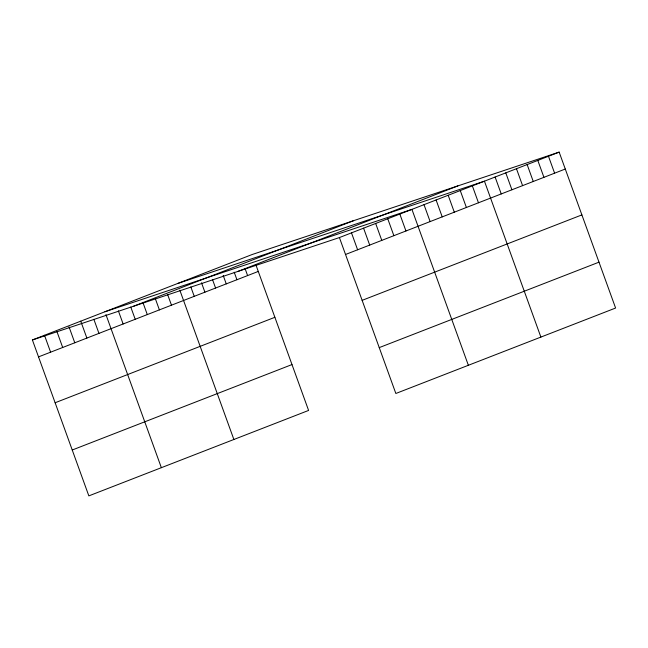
<?xml version="1.0" encoding="UTF-8"?>
<svg xmlns="http://www.w3.org/2000/svg" width="648" height="648" viewBox="0 0 648 648"><rect width="100%" height="100%" fill="white"/><g stroke="black" fill="none" stroke-linecap="round" stroke-linejoin="round"><path stroke-width="0.97" d="M32.4 339.965L252.153 254.518L559.159 152.118L615.6 308.035L395.847 393.482L339.406 237.565L32.4 339.965L88.841 495.882L308.594 410.435L255.895 264.854M133.715 306.172L353.468 220.725M238.091 271.358L457.844 185.911M339.406 237.565L559.159 152.118M38.524 356.878L258.277 271.431M345.53 254.478L565.283 169.031M55.129 402.748L274.882 317.301M362.135 300.348L581.888 214.901M72.236 450.012L291.989 364.565M379.242 347.611L598.995 262.165M177.439 283.573L484.445 181.173L540.886 337.09M104.919 311.769L411.926 209.369L468.366 365.286M548.483 156.273L554.607 173.186M537.808 160.421L543.931 177.333M527.14 164.568L533.264 181.489M516.464 168.723L522.588 185.636M505.788 172.87L511.912 189.783M495.113 177.026L501.236 193.938M472.351 185.871L478.475 202.784M460.266 190.569L466.39 207.481M448.181 195.267L454.305 212.188M436.096 199.973L442.22 216.886M424.011 204.671L430.134 221.584M399.832 214.067L405.956 230.98M387.747 218.765L393.871 235.678M375.662 223.463L381.785 240.384M363.577 228.169L369.7 245.082M351.491 232.867L357.615 249.78M245.228 269.001L247.601 275.586M234.212 272.217L236.933 279.734M223.196 275.424L226.257 283.881M212.52 279.58L215.582 288.036M201.504 282.787L204.906 292.183M190.836 286.934L194.238 296.33M179.82 290.15L233.879 439.49M167.735 294.848L171.477 305.184M155.309 298.606L159.392 309.882M142.876 302.365L147.299 314.58M130.791 307.063L135.213 319.278M118.365 310.829L123.128 323.984M105.94 314.588L161.36 467.686M93.855 319.286L98.958 333.38M80.749 321.165L86.873 338.078M69.004 326.803L74.779 342.776M56.911 331.501L62.694 347.482M44.485 335.267L50.609 352.18"/></g></svg>
